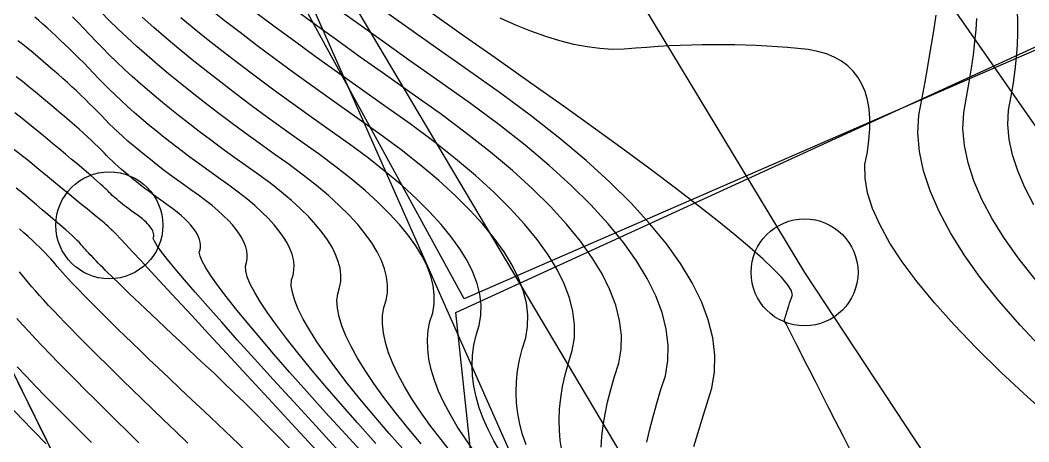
# Model space of a CAD drawing. Extents: x 83 to 1412852, y -76 to 4931706.
# Drawn here: x 1412632.88 to 1412642.31, y 4931564.35 to 4931568.29 of the extents above; entities that cross this region are included whole.
import ezdxf

# ---------------------------------------------------------------- set-up
doc = ezdxf.new("R2010")
doc.units = 0
doc.header["$MEASUREMENT"] = 0
doc.header["$PDMODE"] = 33
doc.header["$PDSIZE"] = 1
doc.layers.get('0').update_dxf_attribs({"color": 1, "linetype": 'CONTINUOUS'})
for name, color, linetype in [('Ground topo-Rev01', 1, 'CONTINUOUS'), ('New scratch layer', 1, 'CONTINUOUS'), ('nz-property-titles(LINZ DOWNLOAD)', 1, 'CONTINUOUS')]:
    doc.layers.add(name, color=color, linetype=linetype)

msp = doc.modelspace()

# ---------------------------------------------------------------- linework, layer by layer
for points in [[(1412625.83, 4931580.38), (1412628.75, 4931581.8), (1412632.64, 4931582.21), (1412634.8, 4931580.2), (1412637.58, 4931576.34), (1412641.3, 4931568.83), (1412646.46, 4931561.43), (1412653.58, 4931556.32), (1412661.21, 4931552.91), (1412664.41, 4931553.01), (1412671.43, 4931552.25), (1412680.76, 4931551.75), (1412690.96, 4931557.29), (1412699.75, 4931563.42), (1412708.32, 4931567.05)], [(1412628.11, 4931577.5), (1412633.05, 4931574.19), (1412634.96, 4931570.18), (1412641.65, 4931558.92), (1412643.23, 4931552.22), (1412645.18, 4931545.9), (1412648.78, 4931537.03), (1412651.34, 4931534.66), (1412654.11, 4931534.38), (1412662.28, 4931539.83)], [(1412636.922, 4931564.229), (1412636.811, 4931564.3663), (1412636.7102, 4931564.4983), (1412636.6196, 4931564.6251), (1412636.5393, 4931564.7465), (1412636.4692, 4931564.8627), (1412636.4093, 4931564.9735), (1412636.3596, 4931565.0791), (1412636.3202, 4931565.1793), (1412636.291, 4931565.2743), (1412636.272, 4931565.364), (1412636.2632, 4931565.4484), (1412636.2647, 4931565.5275), (1412636.2764, 4931565.6013), (1412636.2983, 4931565.6698), (1412636.3099, 4931565.7403), (1412636.3112, 4931565.8128), (1412636.3022, 4931565.8873), (1412636.283, 4931565.9638), (1412636.2534, 4931566.0423), (1412636.2135, 4931566.1228), (1412636.1633, 4931566.2053), (1412636.1028, 4931566.2898), (1412636.032, 4931566.3763), (1412635.9509, 4931566.4648), (1412635.8595, 4931566.5553), (1412635.7578, 4931566.6478), (1412635.6458, 4931566.7423), (1412635.5235, 4931566.8388), (1412635.3909, 4931566.9372), (1412635.248, 4931567.0377), (1412635.1095, 4931567.1367), (1412634.9754, 4931567.2341), (1412634.8457, 4931567.33), (1412634.7204, 4931567.4244), (1412634.5995, 4931567.5173), (1412634.4829, 4931567.6087), (1412634.3708, 4931567.6986), (1412634.2631, 4931567.7869), (1412634.1597, 4931567.8737), (1412634.0608, 4931567.959), (1412633.9662, 4931568.0428), (1412633.8761, 4931568.1251), (1412633.7903, 4931568.2059), (1412633.709, 4931568.2851), (1412633.632, 4931568.3628)], [(1412637.6066, 4931564.3164), (1412637.573, 4931564.4134), (1412637.5467, 4931564.5111), (1412637.5279, 4931564.6095), (1412637.5165, 4931564.7085), (1412637.5125, 4931564.8082), (1412637.5159, 4931564.9086), (1412637.5266, 4931565.0096), (1412637.5448, 4931565.1113), (1412637.5704, 4931565.2137), (1412637.6033, 4931565.3168), (1412637.6208, 4931565.4228), (1412637.6228, 4931565.5319), (1412637.6093, 4931565.644), (1412637.5803, 4931565.7591), (1412637.5357, 4931565.8771), (1412637.4757, 4931565.9982), (1412637.4002, 4931566.1223), (1412637.3093, 4931566.2494), (1412637.2028, 4931566.3795), (1412637.0808, 4931566.5126), (1412636.9433, 4931566.6487), (1412636.7903, 4931566.7879), (1412636.6219, 4931566.93), (1412636.4379, 4931567.0751), (1412636.2385, 4931567.2232), (1412636.0235, 4931567.3744), (1412635.818, 4931567.5203), (1412635.6219, 4931567.661), (1412635.4352, 4931567.7964), (1412635.2579, 4931567.9266), (1412635.09, 4931568.0516), (1412634.9316, 4931568.1714), (1412634.7826, 4931568.2859), (1412634.643, 4931568.3953)], [(1412638.3068, 4931564.2964), (1412638.3141, 4931564.3946), (1412638.3268, 4931564.4974), (1412638.3451, 4931564.6049), (1412638.3689, 4931564.7171), (1412638.3982, 4931564.8339), (1412638.433, 4931564.9553), (1412638.4734, 4931565.0814), (1412638.4947, 4931565.2112), (1412638.4972, 4931565.3446), (1412638.4806, 4931565.4817), (1412638.4451, 4931565.6225), (1412638.3907, 4931565.767), (1412638.3172, 4931565.9152), (1412638.2249, 4931566.067), (1412638.1136, 4931566.2225), (1412637.9833, 4931566.3817), (1412637.834, 4931566.5445), (1412637.6658, 4931566.711), (1412637.4787, 4931566.8812), (1412637.2726, 4931567.0551), (1412637.0475, 4931567.2327), (1412636.8035, 4931567.4139), (1412636.5405, 4931567.5988), (1412636.2911, 4931567.7752), (1412636.0552, 4931567.943), (1412635.833, 4931568.1023), (1412635.6243, 4931568.253), (1412635.4291, 4931568.3952)], [(1412638.734, 4931564.3421), (1412638.7597, 4931564.4531), (1412638.79, 4931564.5708), (1412638.8249, 4931564.6952), (1412638.8644, 4931564.8261), (1412638.9084, 4931564.9637), (1412638.9317, 4931565.1054), (1412638.9343, 4931565.251), (1412638.9163, 4931565.4006), (1412638.8775, 4931565.5543), (1412638.8181, 4931565.7119), (1412638.738, 4931565.8736), (1412638.6372, 4931566.0393), (1412638.5157, 4931566.209), (1412638.3735, 4931566.3827), (1412638.2107, 4931566.5604), (1412638.0271, 4931566.7422), (1412637.8229, 4931566.9279), (1412637.5979, 4931567.1177), (1412637.3523, 4931567.3115), (1412637.086, 4931567.5092), (1412636.799, 4931567.711), (1412636.5276, 4931567.9026), (1412636.2719, 4931568.084), (1412636.0319, 4931568.2552), (1412635.8074, 4931568.4162)], [(1412639.1744, 4931564.3013), (1412639.2112, 4931564.4246), (1412639.2516, 4931564.5564), (1412639.2957, 4931564.6969), (1412639.3434, 4931564.8461), (1412639.3687, 4931564.9995), (1412639.3715, 4931565.1573), (1412639.352, 4931565.3195), (1412639.31, 4931565.486), (1412639.2456, 4931565.6569), (1412639.1588, 4931565.8321), (1412639.0495, 4931566.0116), (1412638.9179, 4931566.1955), (1412638.7638, 4931566.3838), (1412638.5873, 4931566.5764), (1412638.3884, 4931566.7733), (1412638.167, 4931566.9746), (1412637.9233, 4931567.1803), (1412637.6571, 4931567.3902), (1412637.3685, 4931567.6046), (1412637.0575, 4931567.8233), (1412636.7642, 4931568.0301), (1412636.4886, 4931568.225), (1412636.2308, 4931568.4081)], [(1412640.6514, 4931564.2396), (1412640.5728, 4931564.3944), (1412640.4995, 4931564.5388), (1412640.4313, 4931564.6729), (1412640.3684, 4931564.7967), (1412640.3107, 4931564.9102), (1412640.2582, 4931565.0135), (1412640.2109, 4931565.1064), (1412640.1689, 4931565.189), (1412640.1321, 4931565.2613), (1412640.1005, 4931565.3234), (1412640.0742, 4931565.3751), (1412640.0531, 4931565.4165), (1412640.0372, 4931565.4476), (1412640.0265, 4931565.4685), (1412640.021, 4931565.479), (1412640.0208, 4931565.4792), (1412640.0211, 4931565.4812), (1412640.0221, 4931565.4849), (1412640.0236, 4931565.4904), (1412640.0257, 4931565.4976), (1412640.0283, 4931565.5066), (1412640.0316, 4931565.5174), (1412640.0354, 4931565.5299), (1412640.0398, 4931565.5441), (1412640.0448, 4931565.5601), (1412640.0504, 4931565.5779), (1412640.0565, 4931565.5974), (1412640.0632, 4931565.6186), (1412640.0706, 4931565.6416), (1412640.0784, 4931565.6664), (1412640.0869, 4931565.6929), (1412640.0959, 4931565.7212), (1412640.0835, 4931565.7624), (1412640.0495, 4931565.8166), (1412639.994, 4931565.8837), (1412639.9171, 4931565.9638), (1412639.8186, 4931566.0568), (1412639.6986, 4931566.1628), (1412639.5571, 4931566.2818), (1412639.3941, 4931566.4137), (1412639.2096, 4931566.5586), (1412639.0036, 4931566.7164), (1412638.7761, 4931566.8872), (1412638.5271, 4931567.0709), (1412638.2566, 4931567.2676), (1412637.9645, 4931567.4773), (1412637.651, 4931567.6999), (1412637.316, 4931567.9355), (1412637.0007, 4931568.1575), (1412636.7053, 4931568.3661)], [(1412642.3549, 4931566.5621), (1412642.2695, 4931566.7228), (1412642.2025, 4931566.8782), (1412642.1538, 4931567.0284), (1412642.1233, 4931567.1733), (1412642.1112, 4931567.3129), (1412642.1174, 4931567.4473), (1412642.1419, 4931567.5764), (1412642.1624, 4931567.7018), (1412642.1788, 4931567.8235), (1412642.1912, 4931567.9415), (1412642.1996, 4931568.0558), (1412642.204, 4931568.1664), (1412642.2043, 4931568.2732), (1412642.2006, 4931568.3763)], [(1412636.4816, 4931564.2498), (1412636.3266, 4931564.425), (1412636.1838, 4931564.591), (1412636.053, 4931564.7477), (1412635.9343, 4931564.8951), (1412635.8278, 4931565.0333), (1412635.7333, 4931565.1622), (1412635.651, 4931565.2818), (1412635.5808, 4931565.3922), (1412635.5227, 4931565.4932), (1412635.4767, 4931565.5851), (1412635.4428, 4931565.6676), (1412635.421, 4931565.7409), (1412635.4113, 4931565.8049), (1412635.4137, 4931565.8597), (1412635.4283, 4931565.9052), (1412635.436, 4931565.952), (1412635.4369, 4931566.0001), (1412635.4309, 4931566.0496), (1412635.4181, 4931566.1004), (1412635.3985, 4931566.1525), (1412635.372, 4931566.2059), (1412635.3387, 4931566.2607), (1412635.2985, 4931566.3168), (1412635.2515, 4931566.3742), (1412635.1977, 4931566.4329), (1412635.137, 4931566.493), (1412635.0695, 4931566.5544), (1412634.9951, 4931566.6171), (1412634.9139, 4931566.6812), (1412634.8259, 4931566.7466), (1412634.731, 4931566.8133), (1412634.6391, 4931566.879), (1412634.5501, 4931566.9437), (1412634.464, 4931567.0073), (1412634.3808, 4931567.07), (1412634.3005, 4931567.1317), (1412634.2231, 4931567.1923), (1412634.1487, 4931567.252), (1412634.0772, 4931567.3106), (1412634.0086, 4931567.3683), (1412633.9429, 4931567.4249), (1412633.8801, 4931567.4805), (1412633.8203, 4931567.5352), (1412633.7633, 4931567.5888), (1412633.7093, 4931567.6414), (1412633.6582, 4931567.693), (1412633.61, 4931567.7436), (1412633.5626, 4931567.7929), (1412633.5159, 4931567.8409), (1412633.4699, 4931567.8876), (1412633.4246, 4931567.933), (1412633.38, 4931567.9772), (1412633.3362, 4931568.02), (1412633.2931, 4931568.0616), (1412633.2507, 4931568.1018), (1412633.2091, 4931568.1408), (1412633.1682, 4931568.1785), (1412633.128, 4931568.2149), (1412633.0885, 4931568.25), (1412633.0498, 4931568.2838), (1412633.0118, 4931568.3164)], [(1412636.6243, 4931564.327), (1412636.4974, 4931564.4786), (1412636.3816, 4931564.623), (1412636.277, 4931564.7601), (1412636.1835, 4931564.8899), (1412636.1012, 4931565.0124), (1412636.0301, 4931565.1277), (1412635.9702, 4931565.2356), (1412635.9214, 4931565.3363), (1412635.8838, 4931565.4297), (1412635.8574, 4931565.5158), (1412635.8421, 4931565.5947), (1412635.838, 4931565.6662), (1412635.8451, 4931565.7305), (1412635.8633, 4931565.7875), (1412635.873, 4931565.8462), (1412635.8741, 4931565.9065), (1412635.8666, 4931565.9685), (1412635.8505, 4931566.0321), (1412635.8259, 4931566.0974), (1412635.7927, 4931566.1644), (1412635.751, 4931566.233), (1412635.7006, 4931566.3033), (1412635.6418, 4931566.3753), (1412635.5743, 4931566.4489), (1412635.4983, 4931566.5242), (1412635.4137, 4931566.6011), (1412635.3205, 4931566.6797), (1412635.2187, 4931566.76), (1412635.1084, 4931566.8419), (1412634.9895, 4931566.9255), (1412634.8743, 4931567.0078), (1412634.7627, 4931567.0889), (1412634.6548, 4931567.1687), (1412634.5506, 4931567.2472), (1412634.45, 4931567.3245), (1412634.353, 4931567.4005), (1412634.2598, 4931567.4753), (1412634.1701, 4931567.5488), (1412634.0842, 4931567.621), (1412634.0018, 4931567.692), (1412633.9232, 4931567.7617), (1412633.8482, 4931567.8301), (1412633.7768, 4931567.8973), (1412633.7091, 4931567.9632), (1412633.6451, 4931568.0279), (1412633.5847, 4931568.0913), (1412633.5266, 4931568.152), (1412633.4708, 4931568.2099), (1412633.4173, 4931568.2651), (1412633.366, 4931568.3175)], [(1412637.1246, 4931564.254), (1412637.0388, 4931564.3737), (1412636.9623, 4931564.4901), (1412636.895, 4931564.6031), (1412636.8371, 4931564.7129), (1412636.7884, 4931564.8194), (1412636.7491, 4931564.9225), (1412636.719, 4931565.0224), (1412636.6982, 4931565.1189), (1412636.6866, 4931565.2122), (1412636.6844, 4931565.3021), (1412636.6914, 4931565.3888), (1412636.7077, 4931565.4721), (1412636.7333, 4931565.5521), (1412636.7469, 4931565.6345), (1412636.7484, 4931565.7192), (1412636.7379, 4931565.8062), (1412636.7154, 4931565.8956), (1412636.6808, 4931565.9873), (1412636.6342, 4931566.0813), (1412636.5756, 4931566.1777), (1412636.5049, 4931566.2764), (1412636.4223, 4931566.3774), (1412636.3275, 4931566.4808), (1412636.2208, 4931566.5865), (1412636.102, 4931566.6945), (1412635.9712, 4931566.8048), (1412635.8283, 4931566.9175), (1412635.6734, 4931567.0326), (1412635.5065, 4931567.1499), (1412635.3449, 4931567.2654), (1412635.1885, 4931567.3789), (1412635.0374, 4931567.4906), (1412634.8915, 4931567.6003), (1412634.751, 4931567.7081), (1412634.6157, 4931567.814), (1412634.4856, 4931567.9179), (1412634.3608, 4931568.02), (1412634.2413, 4931568.1202), (1412634.1271, 4931568.2184), (1412634.0181, 4931568.3147)], [(1412637.3674, 4931564.249), (1412637.3049, 4931564.3551), (1412637.2508, 4931564.4598), (1412637.205, 4931564.5632), (1412637.1676, 4931564.6652), (1412637.1385, 4931564.766), (1412637.1177, 4931564.8654), (1412637.1053, 4931564.9636), (1412637.1012, 4931565.0604), (1412637.1055, 4931565.1559), (1412637.1181, 4931565.2501), (1412637.139, 4931565.3429), (1412637.1683, 4931565.4345), (1412637.1838, 4931565.5287), (1412637.1856, 4931565.6255), (1412637.1736, 4931565.7251), (1412637.1478, 4931565.8273), (1412637.1083, 4931565.9322), (1412637.055, 4931566.0398), (1412636.9879, 4931566.15), (1412636.9071, 4931566.2629), (1412636.8125, 4931566.3785), (1412636.7042, 4931566.4967), (1412636.582, 4931566.6176), (1412636.4462, 4931566.7412), (1412636.2965, 4931566.8674), (1412636.1331, 4931566.9963), (1412635.956, 4931567.1279), (1412635.765, 4931567.2622), (1412635.5814, 4931567.3928), (1412635.4052, 4931567.5199), (1412635.2363, 4931567.6435), (1412635.0747, 4931567.7635), (1412634.9205, 4931567.8799), (1412634.7736, 4931567.9927), (1412634.6341, 4931568.1019), (1412634.5019, 4931568.2076), (1412634.3771, 4931568.3097)], [(1412637.9409, 4931564.2637), (1412637.9259, 4931564.357), (1412637.9174, 4931564.4529), (1412637.9153, 4931564.5515), (1412637.9197, 4931564.6528), (1412637.9305, 4931564.7568), (1412637.9478, 4931564.8634), (1412637.9715, 4931564.9726), (1412638.0017, 4931565.0845), (1412638.0384, 4931565.1991), (1412638.0578, 4931565.317), (1412638.06, 4931565.4383), (1412638.0449, 4931565.5629), (1412638.0127, 4931565.6908), (1412637.9632, 4931565.8221), (1412637.8965, 4931565.9567), (1412637.8126, 4931566.0946), (1412637.7114, 4931566.2359), (1412637.593, 4931566.3806), (1412637.4574, 4931566.5286), (1412637.3046, 4931566.6799), (1412637.1345, 4931566.8345), (1412636.9472, 4931566.9925), (1412636.7427, 4931567.1539), (1412636.521, 4931567.3186), (1412636.282, 4931567.4866), (1412636.0545, 4931567.6477), (1412635.8386, 4931567.802), (1412635.6341, 4931567.9493), (1412635.4411, 4931568.0898), (1412635.2596, 4931568.2234), (1412635.0896, 4931568.3501)], [(1412642.5753, 4931564.5183), (1412642.299, 4931564.7632), (1412642.0457, 4931564.9984), (1412641.8153, 4931565.2238), (1412641.6079, 4931565.4393), (1412641.4235, 4931565.6451), (1412641.2621, 4931565.841), (1412641.1236, 4931566.0272), (1412641.0081, 4931566.2036), (1412640.9155, 4931566.3701), (1412640.846, 4931566.5269), (1412640.7993, 4931566.6739), (1412640.7757, 4931566.811), (1412640.775, 4931566.9384), (1412640.7973, 4931567.056), (1412640.8123, 4931567.1668), (1412640.8198, 4931567.2709), (1412640.8199, 4931567.3683), (1412640.8126, 4931567.459), (1412640.7979, 4931567.5429), (1412640.7758, 4931567.6201), (1412640.7463, 4931567.6906), (1412640.7094, 4931567.7544), (1412640.6652, 4931567.8115), (1412640.6135, 4931567.8618), (1412640.5544, 4931567.9054), (1412640.4879, 4931567.9423), (1412640.4141, 4931567.9724), (1412640.3328, 4931567.9958), (1412640.2441, 4931568.0125), (1412640.148, 4931568.0225), (1412640.0513, 4931568.0313), (1412639.954, 4931568.0388), (1412639.8559, 4931568.0451), (1412639.7572, 4931568.0502), (1412639.6579, 4931568.054), (1412639.5579, 4931568.0566), (1412639.4573, 4931568.058), (1412639.356, 4931568.0582), (1412639.254, 4931568.0571), (1412639.1514, 4931568.0549), (1412639.0482, 4931568.0514), (1412638.9443, 4931568.0466), (1412638.8397, 4931568.0407), (1412638.7345, 4931568.0335), (1412638.6286, 4931568.0251), (1412638.5221, 4931568.0154), (1412638.4111, 4931568.0142), (1412638.2957, 4931568.0214), (1412638.1759, 4931568.037), (1412638.0516, 4931568.061), (1412637.9228, 4931568.0934), (1412637.7897, 4931568.1342), (1412637.652, 4931568.1834), (1412637.51, 4931568.241), (1412637.3635, 4931568.307)], [(1412642.4444, 4931565.2044), (1412642.2246, 4931565.4367), (1412642.0276, 4931565.6625), (1412641.8533, 4931565.8818), (1412641.7018, 4931566.0945), (1412641.573, 4931566.3007), (1412641.467, 4931566.5004), (1412641.3837, 4931566.6935), (1412641.3232, 4931566.8801), (1412641.2854, 4931567.0601), (1412641.2703, 4931567.2336), (1412641.278, 4931567.4006), (1412641.3084, 4931567.561), (1412641.3364, 4931567.7124), (1412641.3619, 4931567.8548), (1412641.3849, 4931567.9882), (1412641.4054, 4931568.1125), (1412641.4234, 4931568.2278), (1412641.439, 4931568.3341)], [(1412642.3742, 4931565.8555), (1412642.2169, 4931566.0533), (1412642.0802, 4931566.2453), (1412641.964, 4931566.4314), (1412641.8683, 4931566.6116), (1412641.7931, 4931566.7858), (1412641.7385, 4931566.9542), (1412641.7044, 4931567.1167), (1412641.6908, 4931567.2733), (1412641.6977, 4931567.4239), (1412641.7252, 4931567.5687), (1412641.7494, 4931567.7071), (1412641.7703, 4931567.8392), (1412641.788, 4931567.9648), (1412641.8025, 4931568.0841), (1412641.8137, 4931568.1971), (1412641.8216, 4931568.3037)], [(1412636.2009, 4931564.3314), (1412636.029, 4931564.523), (1412635.8702, 4931564.7033), (1412635.7244, 4931564.8723), (1412635.5917, 4931565.0301), (1412635.472, 4931565.1766), (1412635.3654, 4931565.3119), (1412635.2718, 4931565.4359), (1412635.1913, 4931565.5487), (1412635.1239, 4931565.6502), (1412635.0695, 4931565.7404), (1412635.0281, 4931565.8194), (1412634.9998, 4931565.8872), (1412634.9846, 4931565.9437), (1412634.9824, 4931565.9889), (1412634.9933, 4931566.0228), (1412634.999, 4931566.0578), (1412634.9997, 4931566.0938), (1412634.9952, 4931566.1307), (1412634.9857, 4931566.1686), (1412634.971, 4931566.2075), (1412634.9512, 4931566.2475), (1412634.9263, 4931566.2884), (1412634.8963, 4931566.3303), (1412634.8612, 4931566.3731), (1412634.821, 4931566.417), (1412634.7757, 4931566.4619), (1412634.7253, 4931566.5077), (1412634.6698, 4931566.5546), (1412634.6091, 4931566.6024), (1412634.5434, 4931566.6512), (1412634.4726, 4931566.7011), (1412634.4039, 4931566.7501), (1412634.3374, 4931566.7984), (1412634.2731, 4931566.846), (1412634.211, 4931566.8928), (1412634.151, 4931566.9388), (1412634.0932, 4931566.9842), (1412634.0376, 4931567.0287), (1412633.9842, 4931567.0725), (1412633.933, 4931567.1156), (1412633.8839, 4931567.1578), (1412633.837, 4931567.1994), (1412633.7923, 4931567.2402), (1412633.7498, 4931567.2802), (1412633.7095, 4931567.3195), (1412633.6713, 4931567.358), (1412633.6353, 4931567.3958), (1412633.5985, 4931567.4338), (1412633.5609, 4931567.4719), (1412633.5225, 4931567.5101), (1412633.4832, 4931567.5485), (1412633.4431, 4931567.5871), (1412633.4021, 4931567.6258), (1412633.3604, 4931567.6647), (1412633.3178, 4931567.7037), (1412633.2744, 4931567.7429), (1412633.2302, 4931567.7822), (1412633.1852, 4931567.8217), (1412633.1393, 4931567.8614), (1412633.0926, 4931567.9012), (1412633.0451, 4931567.9411), (1412632.9967, 4931567.9812), (1412632.9476, 4931568.0215), (1412632.8999, 4931568.0595), (1412632.8537, 4931568.0953)], [(1412636.1228, 4931564.192), (1412635.9201, 4931564.4131), (1412635.7313, 4931564.621), (1412635.5566, 4931564.8156), (1412635.3958, 4931564.997), (1412635.249, 4931565.1651), (1412635.1162, 4931565.32), (1412634.9975, 4931565.4617), (1412634.8927, 4931565.5901), (1412634.8019, 4931565.7052), (1412634.7251, 4931565.8071), (1412634.6623, 4931565.8958), (1412634.6135, 4931565.9712), (1412634.5787, 4931566.0334), (1412634.5579, 4931566.0824), (1412634.5511, 4931566.1181), (1412634.5583, 4931566.1405), (1412634.5621, 4931566.1636), (1412634.5625, 4931566.1874), (1412634.5596, 4931566.2118), (1412634.5532, 4931566.2369), (1412634.5435, 4931566.2626), (1412634.5305, 4931566.289), (1412634.514, 4931566.316), (1412634.4942, 4931566.3437), (1412634.471, 4931566.3721), (1412634.4444, 4931566.4011), (1412634.4145, 4931566.4307), (1412634.3811, 4931566.461), (1412634.3444, 4931566.492), (1412634.3044, 4931566.5236), (1412634.2609, 4931566.5559), (1412634.2141, 4931566.5888), (1412634.1687, 4931566.6213), (1412634.1247, 4931566.6532), (1412634.0822, 4931566.6846), (1412634.0411, 4931566.7156), (1412634.0015, 4931566.746), (1412633.9633, 4931566.776), (1412633.9266, 4931566.8054), (1412633.8913, 4931566.8344), (1412633.8574, 4931566.8628), (1412633.825, 4931566.8908), (1412633.794, 4931566.9182), (1412633.7644, 4931566.9452), (1412633.7363, 4931566.9717), (1412633.7097, 4931566.9976), (1412633.6844, 4931567.0231), (1412633.6606, 4931567.0481), (1412633.6345, 4931567.0747), (1412633.606, 4931567.1028), (1412633.575, 4931567.1326), (1412633.5418, 4931567.164), (1412633.5061, 4931567.197), (1412633.4681, 4931567.2316), (1412633.4277, 4931567.2678), (1412633.3849, 4931567.3055), (1412633.3397, 4931567.3449), (1412633.2922, 4931567.3859), (1412633.2423, 4931567.4285), (1412633.19, 4931567.4727), (1412633.1354, 4931567.5185), (1412633.0784, 4931567.5659), (1412633.019, 4931567.6149), (1412632.9572, 4931567.6655), (1412632.8973, 4931567.7133), (1412632.8393, 4931567.7582)], [(1412635.8599, 4931564.2554), (1412635.6393, 4931564.4948), (1412635.4337, 4931564.719), (1412635.243, 4931564.9279), (1412635.0672, 4931565.1217), (1412634.9064, 4931565.3001), (1412634.7605, 4931565.4634), (1412634.6295, 4931565.6114), (1412634.5135, 4931565.7442), (1412634.4125, 4931565.8618), (1412634.3263, 4931565.9641), (1412634.2551, 4931566.0512), (1412634.1989, 4931566.1231), (1412634.1576, 4931566.1797), (1412634.1312, 4931566.2211), (1412634.1198, 4931566.2473), (1412634.1233, 4931566.2582), (1412634.1251, 4931566.2695), (1412634.1253, 4931566.281), (1412634.1239, 4931566.2929), (1412634.1208, 4931566.3052), (1412634.1161, 4931566.3177), (1412634.1097, 4931566.3305), (1412634.1017, 4931566.3437), (1412634.092, 4931566.3572), (1412634.0807, 4931566.371), (1412634.0678, 4931566.3851), (1412634.0532, 4931566.3996), (1412634.037, 4931566.4144), (1412634.0191, 4931566.4294), (1412633.9996, 4931566.4448), (1412633.9784, 4931566.4606), (1412633.9556, 4931566.4766), (1412633.9335, 4931566.4924), (1412633.912, 4931566.508), (1412633.8913, 4931566.5233), (1412633.8713, 4931566.5384), (1412633.852, 4931566.5532), (1412633.8334, 4931566.5678), (1412633.8155, 4931566.5821), (1412633.7983, 4931566.5962), (1412633.7818, 4931566.6101), (1412633.766, 4931566.6237), (1412633.7509, 4931566.6371), (1412633.7365, 4931566.6502), (1412633.7228, 4931566.6631), (1412633.7098, 4931566.6758), (1412633.6975, 4931566.6882), (1412633.686, 4931566.7004), (1412633.6704, 4931566.7156), (1412633.651, 4931566.7338), (1412633.6276, 4931566.7551), (1412633.6004, 4931566.7795), (1412633.5692, 4931566.8069), (1412633.534, 4931566.8374), (1412633.495, 4931566.8709), (1412633.452, 4931566.9074), (1412633.4051, 4931566.947), (1412633.3542, 4931566.9896), (1412633.2995, 4931567.0353), (1412633.2408, 4931567.0841), (1412633.1782, 4931567.1358), (1412633.1117, 4931567.1907), (1412633.0412, 4931567.2486), (1412632.9668, 4931567.3095), (1412632.8947, 4931567.367), (1412632.8249, 4931567.4211)], [(1412635.6488, 4931564.2626), (1412635.4159, 4931564.5144), (1412635.1982, 4931564.7497), (1412634.9958, 4931564.9684), (1412634.8087, 4931565.1706), (1412634.6368, 4931565.3563), (1412634.4801, 4931565.5255), (1412634.3387, 4931565.6781), (1412634.2126, 4931565.8142), (1412634.1017, 4931565.9337), (1412634.0061, 4931566.0368), (1412633.9257, 4931566.1233), (1412633.8606, 4931566.1932), (1412633.8107, 4931566.2467), (1412633.7761, 4931566.2836), (1412633.7567, 4931566.304), (1412633.7526, 4931566.3078), (1412633.7487, 4931566.3115), (1412633.7449, 4931566.315), (1412633.7414, 4931566.3184), (1412633.738, 4931566.3216), (1412633.7347, 4931566.3246), (1412633.7317, 4931566.3275), (1412633.7288, 4931566.3302), (1412633.7261, 4931566.3328), (1412633.7236, 4931566.3352), (1412633.7212, 4931566.3374), (1412633.719, 4931566.3395), (1412633.717, 4931566.3414), (1412633.7152, 4931566.3432), (1412633.7136, 4931566.3448), (1412633.7121, 4931566.3462), (1412633.7108, 4931566.3475), (1412633.7095, 4931566.3487), (1412633.7083, 4931566.3499), (1412633.7072, 4931566.351), (1412633.7061, 4931566.3521), (1412633.7051, 4931566.3532), (1412633.7041, 4931566.3542), (1412633.7032, 4931566.3551), (1412633.7023, 4931566.356), (1412633.7015, 4931566.3569), (1412633.7007, 4931566.3577), (1412633.7, 4931566.3585), (1412633.6993, 4931566.3593), (1412633.6987, 4931566.3599), (1412633.6981, 4931566.3606), (1412633.6976, 4931566.3612), (1412633.6972, 4931566.3617), (1412633.6914, 4931566.3666), (1412633.6803, 4931566.3759), (1412633.6639, 4931566.3895), (1412633.6421, 4931566.4074), (1412633.6151, 4931566.4297), (1412633.5827, 4931566.4564), (1412633.545, 4931566.4874), (1412633.5019, 4931566.5227), (1412633.4536, 4931566.5624), (1412633.3999, 4931566.6064), (1412633.3409, 4931566.6548), (1412633.2766, 4931566.7075), (1412633.2069, 4931566.7646), (1412633.132, 4931566.8261), (1412633.0517, 4931566.8918), (1412632.9661, 4931566.9619), (1412632.8831, 4931567.0282), (1412632.8026, 4931567.0905)], [(1412635.3978, 4931564.285), (1412635.286, 4931564.399), (1412635.1777, 4931564.5082), (1412635.0732, 4931564.6126), (1412634.9723, 4931564.7124), (1412634.8751, 4931564.8074), (1412634.7815, 4931564.8976), (1412634.6916, 4931564.9832), (1412634.6053, 4931565.064), (1412634.5227, 4931565.1414), (1412634.4438, 4931565.2154), (1412634.3686, 4931565.2861), (1412634.2971, 4931565.3534), (1412634.2293, 4931565.4173), (1412634.1651, 4931565.4778), (1412634.1047, 4931565.5349), (1412634.0479, 4931565.5887), (1412633.9948, 4931565.6391), (1412633.9455, 4931565.6861), (1412633.8998, 4931565.7297), (1412633.8577, 4931565.7699), (1412633.8194, 4931565.8068), (1412633.7848, 4931565.8402), (1412633.7538, 4931565.8703), (1412633.7266, 4931565.897), (1412633.7004, 4931565.9228), (1412633.6753, 4931565.9476), (1412633.6514, 4931565.9715), (1412633.6285, 4931565.9945), (1412633.6068, 4931566.0165), (1412633.5862, 4931566.0376), (1412633.5666, 4931566.0577), (1412633.5482, 4931566.0769), (1412633.5309, 4931566.0951), (1412633.5146, 4931566.1125), (1412633.4995, 4931566.1288), (1412633.4855, 4931566.1443), (1412633.4726, 4931566.1588), (1412633.4608, 4931566.1723), (1412633.4501, 4931566.1849), (1412633.4405, 4931566.1966), (1412633.4271, 4931566.2112), (1412633.4099, 4931566.2286), (1412633.3888, 4931566.2489), (1412633.364, 4931566.2721), (1412633.3353, 4931566.2982), (1412633.3029, 4931566.3272), (1412633.2666, 4931566.3591), (1412633.2265, 4931566.3938), (1412633.1826, 4931566.4315), (1412633.1349, 4931566.472), (1412633.0833, 4931566.5154), (1412633.028, 4931566.5617), (1412632.9689, 4931566.6108), (1412632.9059, 4931566.6629), (1412632.8391, 4931566.7178)], [(1412634.9959, 4931564.2538), (1412634.8563, 4931564.3852), (1412634.7238, 4931564.5099), (1412634.5986, 4931564.6281), (1412634.4806, 4931564.7396), (1412634.3698, 4931564.8446), (1412634.2661, 4931564.9429), (1412634.1697, 4931565.0347), (1412634.0805, 4931565.1198), (1412633.9984, 4931565.1984), (1412633.9236, 4931565.2703), (1412633.856, 4931565.3357), (1412633.7955, 4931565.3944), (1412633.7423, 4931565.4466), (1412633.6912, 4931565.4969), (1412633.6423, 4931565.5454), (1412633.5956, 4931565.592), (1412633.551, 4931565.6368), (1412633.5085, 4931565.6798), (1412633.4682, 4931565.7209), (1412633.4301, 4931565.7603), (1412633.3941, 4931565.7977), (1412633.3603, 4931565.8334), (1412633.3286, 4931565.8672), (1412633.2991, 4931565.8991), (1412633.2717, 4931565.9293), (1412633.2465, 4931565.9576), (1412633.2235, 4931565.984), (1412633.2026, 4931566.0087), (1412633.1838, 4931566.0315), (1412633.1628, 4931566.0557), (1412633.1394, 4931566.0813), (1412633.1138, 4931566.1084), (1412633.0859, 4931566.1368), (1412633.0556, 4931566.1667), (1412633.0231, 4931566.1981), (1412632.9882, 4931566.2308), (1412632.9511, 4931566.265), (1412632.9116, 4931566.3005), (1412632.8699, 4931566.3375)], [(1412634.4439, 4931564.3344), (1412634.3271, 4931564.4459), (1412634.2167, 4931564.5517), (1412634.1124, 4931564.6519), (1412634.0144, 4931564.7464), (1412633.9227, 4931564.8353), (1412633.8373, 4931564.9186), (1412633.7581, 4931564.9961), (1412633.6821, 4931565.071), (1412633.6093, 4931565.1431), (1412633.5397, 4931565.2125), (1412633.4734, 4931565.2792), (1412633.4102, 4931565.3431), (1412633.3503, 4931565.4043), (1412633.2935, 4931565.4628), (1412633.24, 4931565.5186), (1412633.1896, 4931565.5716), (1412633.1425, 4931565.6219), (1412633.0986, 4931565.6694), (1412633.0579, 4931565.7143), (1412633.0204, 4931565.7564), (1412632.9861, 4931565.7958), (1412632.955, 4931565.8324), (1412632.9272, 4931565.8663), (1412632.8985, 4931565.9002), (1412632.869, 4931565.934)], [(1412633.9865, 4931564.3377), (1412633.879, 4931564.4427), (1412633.7738, 4931564.5457), (1412633.6729, 4931564.6451), (1412633.5763, 4931564.7409), (1412633.4839, 4931564.833), (1412633.3958, 4931564.9215), (1412633.3119, 4931565.0065), (1412633.2323, 4931565.0877), (1412633.157, 4931565.1654), (1412633.0859, 4931565.2394), (1412633.019, 4931565.3098), (1412632.9565, 4931565.3766), (1412632.8982, 4931565.4398), (1412632.8441, 4931565.4993)], [(1412633.5433, 4931564.3386), (1412633.4281, 4931564.4535), (1412633.3182, 4931564.5639), (1412633.2136, 4931564.6698), (1412633.1144, 4931564.7711), (1412633.0204, 4931564.8679), (1412632.9318, 4931564.9603), (1412632.8484, 4931565.048)], [(1412633.1195, 4931564.328), (1412633.0023, 4931564.4473), (1412632.8917, 4931564.5609), (1412632.7878, 4931564.6688)]]:
    msp.add_lwpolyline(points)
at = {"color": 2, "true_color": 0xf1eb1f}
msp.add_lwpolyline([(1412635.73, 4931573.34), (1412640.21, 4931565.93), (1412645.09, 4931558.53), (1412645.08, 4931557.36), (1412645.22, 4931550.52), (1412648.72, 4931542.76), (1412653.69, 4931538.27)], dxfattribs=at)
at = {"layer": 'Ground topo-Rev01', "color": 7}
for p in [(1412633.71, 4931566.37, 72.59), (1412640.21, 4931565.93, 69.78)]:
    msp.add_point(p, dxfattribs=at)
at = {"layer": 'New scratch layer', "color": 7, "linetype": 'Continuous', "flags": 128}
for points in [[(1412645.6809, 4931569.3569), (1412645.5396, 4931569.3922), (1412637.0279, 4931565.6838), (1412631.9421, 4931574.9725), (1412626.715, 4931577.798), (1412624.2427, 4931581.9655), (1412624.8632, 4931583.9605), (1412628.2916, 4931586.4893), (1412633.2, 4931587.59), (1412637.4454, 4931585.8066), (1412644.0915, 4931575.1491), (1412645.6809, 4931569.3569)], [(1412633.05, 4931574.19), (1412638.3617, 4931562.2053), (1412634.1742, 4931559.4392), (1412631.0513, 4931562.5329), (1412631.84, 4931565.9), (1412632.91, 4931569.41), (1412633.05, 4931574.19)], [(1412636.951, 4931565.5558), (1412646.51, 4931569.94), (1412645.797, 4931568.353), (1412646.438, 4931561.5502), (1412653.654, 4931556.2255), (1412643.3235, 4931553.913), (1412640.9075, 4931553.6177), (1412636.5975, 4931554.1933), (1412636.2232, 4931557.3625), (1412634.9512, 4931559.6844), (1412637.353, 4931561.7958), (1412636.951, 4931565.5558)]]:
    msp.add_lwpolyline(points, close=True, dxfattribs=at)
at = {"layer": 'nz-property-titles(LINZ DOWNLOAD)', "color": 7, "linetype": 'Continuous', "flags": 128}
for points in [[(1412682.6976, 4931640.4661), (1412710.0542, 4931647.1502), (1412737.4109, 4931653.8343), (1412764.2034, 4931660.3826), (1412779.0056, 4931654.3897), (1412775.7415, 4931621.4763), (1412777.1677, 4931607.1614), (1412789.2451, 4931608.3998), (1412777.3597, 4931579.1021), (1412649.6779, 4931531.3126), (1412643.4109, 4931543.7005), (1412638.8951, 4931552.6625), (1412621.5757, 4931587.7655), (1412660.6624, 4931597.3016), (1412699.7478, 4931606.8393), (1412682.6976, 4931640.4661)], [(1412590.0806, 4931596.305), (1412611.4223, 4931607.0828), (1412621.5757, 4931587.7655), (1412638.8951, 4931552.6625), (1412643.4109, 4931543.7005), (1412600.7049, 4931520.752), (1412596.2964, 4931529.7672), (1412591.8094, 4931538.9354), (1412590.0806, 4931596.305)]]:
    msp.add_lwpolyline(points, close=True, dxfattribs=at)

doc.saveas('drawing.dxf')
